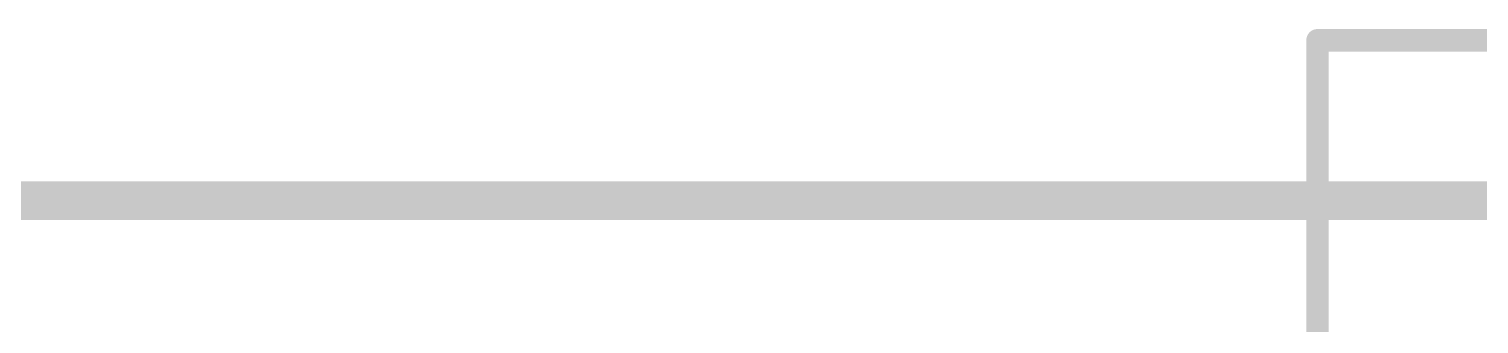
# Model space of a CAD drawing. Extents: x -5 to 103, y -6 to 58.
# Drawn here: x 25.34 to 36.84, y 46.01 to 48.35 of the extents above; entities that cross this region are included whole.
import ezdxf

# ---------------------------------------------------------------- set-up
doc = ezdxf.new("R2010")
doc.units = 0
doc.layers.add('16', color=132, linetype='CONTINUOUS')

msp = doc.modelspace()

# ---------------------------------------------------------------- linework, layer by layer
at = {"layer": '16'}
for points, const_width in [([(87.63, 48.26), (35.56, 48.26)], 0.1778), ([(35.56, 48.26), (35.56, 43.18)], 0.1778), ([(100.33, 46.99), (-1.27, 46.99)], 0.3048)]:
    msp.add_lwpolyline(points, dxfattribs=dict(at, const_width=const_width))
at = {"layer": '16', "const_width": 0.0889}
for points in [[(35.56, 48.3045, 1), (35.56, 48.2156)], [(35.6044, 48.26, 1), (35.5156, 48.26)]]:
    msp.add_lwpolyline(points, format="xyb", dxfattribs=at)

doc.saveas('drawing.dxf')
